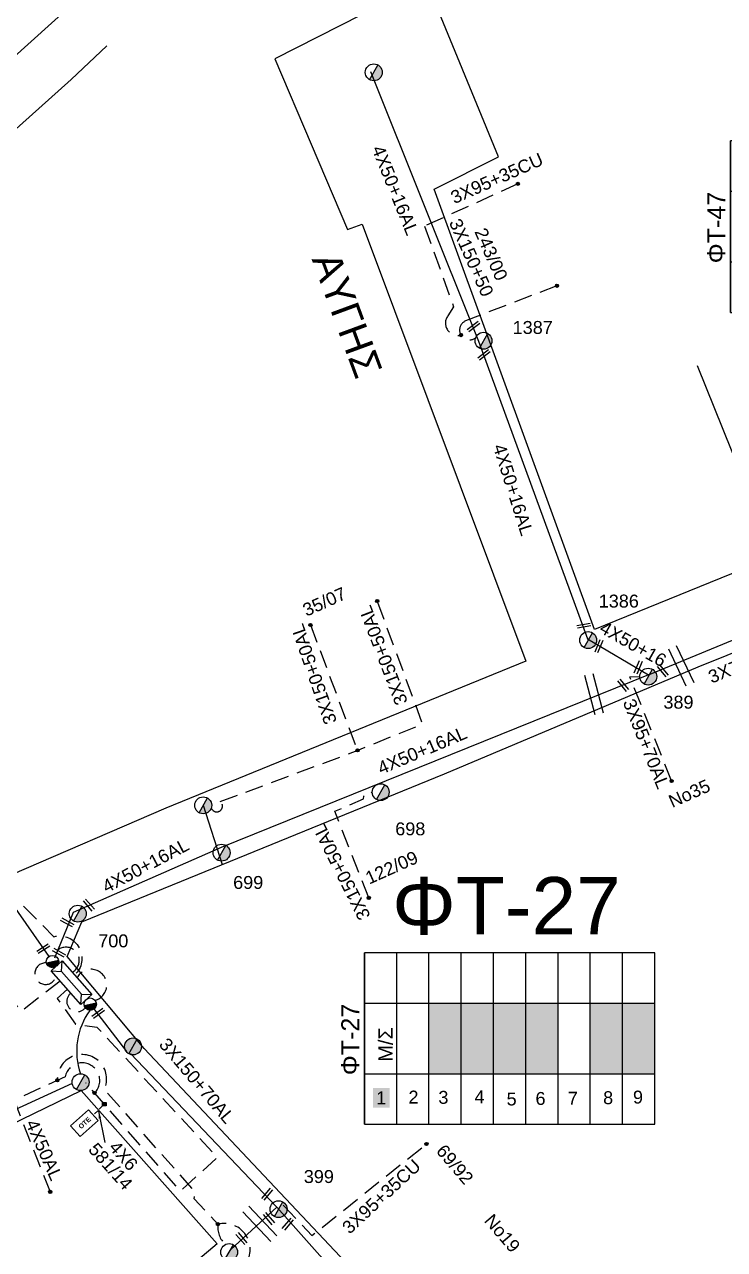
# Model space of a CAD drawing. Header units: millimetres. Extents: x 5010 to 7184, y -101 to 935.
# Drawn here: x 6154.1 to 6251.7, y 24.1 to 194.8 of the extents above; entities that cross this region are included whole.
import ezdxf
from ezdxf.enums import TextEntityAlignment as Align

# ---------------------------------------------------------------- set-up
doc = ezdxf.new("R2010")
doc.units = ezdxf.units.MM
doc.linetypes.add('DASHED', pattern=[19.05, 12.7, -6.35])
for name, color, linetype in [('Pillar OTE', 7, 'Continuous'), ('Ασφαλειοκιβώτια Χ.Τ 9 αναχωρήσεων', 7, 'Continuous'), ('Γέφυρες Εναερίου Δικτύου', 7, 'Continuous'), ('Γυμνά εναέρια ΧΤ και ΦΟΠ (3Φ)   4x50+16AL', 7, 'Continuous'), ('Επιγραφές - Σχήματα', 7, 'Continuous'), ('Καλώδια ΧΤ   3x150+50AL', 7, 'DASHED'), ('Καλώδια ΧΤ   3x150+70AL', 7, 'DASHED'), ('Καλώδια ΧΤ   3x150AL+50CU', 7, 'DASHED'), ('Καλώδια ΧΤ   3x95+35CU', 7, 'DASHED'), ('Καλώδια ΧΤ   4x50AL', 7, 'DASHED'), ('Μηχανική τομή', 7, 'Continuous'), ('Στύλος Ξύλινος', 7, 'Continuous'), ('Στύλος Ξύλινος @ 1', 7, 'Continuous'), ('Στύλος ΦΜ', 7, 'Continuous'), ('Στύλος ΦΜ @ 1', 7, 'Continuous'), ('Συνδέσεις', 7, 'Continuous'), ('Συνεστραμμένα ΧΤ   3x70+54.6+25AL', 7, 'SYN_LINE'), ('Τομή', 7, 'Continuous'), ('Υποσταθμός εναέριος 2 στύλων', 7, 'Continuous'), ('Υποσταθμός πόλεως', 7, 'Continuous'), ('Υπόβαθρο ΔΕΗ', 7, 'Continuous'), ('Υπόγεια καλώδια Παροχών ΧΤ   4x6', 7, 'DASHED')]:
    doc.layers.add(name, color=color, linetype=linetype)
doc.styles.get("Standard").update_dxf_attribs({"font": 'arial.ttf'})
doc.linetypes.add('SYN_LINE', pattern='A,0.5,-0.0001,["/\\/\\/\\/",Standard,S=0.1,R=0,X=0,Y=-0.05],-0.25', length=0.7501)
doc.dimstyles.new('ISO-25', dxfattribs={"dimtxt": 2.5, "dimasz": 2.5, "dimexe": 1.25, "dimexo": 0.625, "dimtad": 1, "dimtxsty": 'Standard', "dimcen": 2.5, "dimaunit": 2, "dimazin": 0, "dimtfac": 1, "dimtmove": 0, "dimatfit": 3, "dimfxl": 1, "dimarcsym": 0})

# ---------------------------------------------------------------- blocks, each defined once
blk = doc.blocks.new('ΑΣΦΑΛΕΙΟΚΙΒΩΤΙΟ ΥΠΟΣΤΑΘΜΟΥ 9 ΑΝΑΧΩΡΗΣΕΩΝ')
at = {"layer": 'Ασφαλειοκιβώτια Χ.Τ 9 αναχωρήσεων', "ltscale": 40}
for p, q in [((-23.8, 40.36), (24.02, 40.36)), ((-9.72, 40.36), (-9.72, -40.64)), ((9.94, 40.36), (9.94, -40.64)), ((-23.8, 31.36), (24.02, 31.36)), ((-23.8, 22.36), (24.02, 22.36)), ((-23.8, 13.36), (24.02, 13.36)), ((-23.8, 4.36), (24.02, 4.36)), ((-23.8, -4.64), (24.02, -4.64)), ((-23.8, -13.64), (24.02, -13.64)), ((-23.8, -22.64), (24.02, -22.64)), ((-23.8, -31.64), (24.02, -31.64))]:
    blk.add_line(p, q, dxfattribs=at)
at = {"layer": 'Ασφαλειοκιβώτια Χ.Τ 9 αναχωρήσεων'}
blk.add_lwpolyline([(-23.8, -40.64), (24.02, -40.64), (24.02, 40.36), (-23.8, 40.36)], close=True, dxfattribs=at)
for s, p in [('1', (-18.22, 37.06)), ('2', (-18.02, 28.07)), ('3', (-18.09, 19.73)), ('4', (-17.94, 9.66)), ('5', (-18.55, 0.71)), ('6', (-18.4, -7.35)), ('7', (-18.34, -16.37)), ('8', (-18.19, -26.2)), ('9', (-18.02, -34.53))]:
    blk.add_text(s, height=3.6, rotation=270, dxfattribs=at).set_placement(p)
at = {"layer": 'Ασφαλειοκιβώτια Χ.Τ 9 αναχωρήσεων', "ltscale": 40}
for tag, height, p in [('ΟΝΟΜΑ', 5, (-0.16, 44.31)), ('ΚΕΙΜΕΝΟ 1', 2, (17.06, 35.59)), ('ΚΕΙΜΕΝΟ 2', 2, (17.06, 26.88)), ('ΚΕΙΜΕΝΟ 3', 2, (17.06, 17.69)), ('ΚΕΙΜΕΝΟ 4', 2, (17.06, 8.71)), ('ΚΕΙΜΕΝΟ 5', 2, (17.06, -0.13)), ('ΚΕΙΜΕΝΟ 6', 2, (17.06, -9.05)), ('ΚΕΙΜΕΝΟ 7', 2, (17.06, -18.13)), ('ΚΕΙΜΕΝΟ 8', 2, (17.06, -26.85)), ('ΚΕΙΜΕΝΟ 9', 2, (17.06, -35.99)), ('ΣΧ', 2, (-0.1, -42.64))]:
    blk.add_attdef(tag, text='', height=height, dxfattribs=at).set_placement(p, align=Align.MIDDLE_CENTER)
blk = doc.blocks.new('ΥΠΟΣΤΑΘΜΟΣ ΕΝΑΕΡΙΟΣ ΕΠΙ 2 ΣΤΥΛΩΝ')
at = {"layer": 'Υποσταθμός εναέριος 2 στύλων', "linetype": 'Continuous'}
for points in [[(-11.97, -2.11, 0.574793), (-8.45, -0.07, 0.268822), (-9.64, 1.98)], [(9.68, -2.15, 0.574793), (13.19, -0.1, 0.268822), (12.01, 1.95)]]:
    blk.add_hatch(color=256, dxfattribs=at).paths.add_polyline_path(points)
for p, q in [((-11.97, -2.11), (-9.64, 1.98)), ((9.68, -2.15), (12.01, 1.95))]:
    blk.add_line(p, q, dxfattribs=at)
for centre in [(-10.81, -0.07), (10.84, -0.1)]:
    blk.add_circle(centre, 2.36, dxfattribs=at)
at = {"layer": 'Υποσταθμός πόλεως', "linetype": 'Continuous', "ltscale": 40}
blk.add_lwpolyline([(-8.57, 2.82), (8.57, 2.82), (8.57, -2.82), (-8.57, -2.82)], close=True, dxfattribs=at)
for points in [[(-5.75, 0), (-8.57, 2.82)], [(-8.57, -2.82), (-5.75, 0)], [(-5.75, 0), (5.75, 0)], [(5.75, 0), (8.57, 2.82)], [(8.57, -2.82), (5.75, 0)]]:
    blk.add_lwpolyline(points, dxfattribs=at)
at = {"layer": 'Υποσταθμός εναέριος 2 στύλων', "ltscale": 40, "flags": 1}
for tag, p in [('ΜΕΤΑΣΧΗΜΑΤΙΣΜΟΣ', (14.09, 2.51)), ('ΙΣΧΥΣ', (14.07, -0.28)), ('ΑΡΙΘΜΟΣ', (14.19, -3))]:
    blk.add_attdef(tag, p, '', height=1.8, dxfattribs=at)
blk = doc.blocks.new('ΥΠΑΡΧΩΝ ΤΣΙΜΕΝΤΕΝΙΟΣ ΣΤΥΛΟΣ')
at = {"layer": 'Στύλος ΦΜ'}
blk.add_hatch(color=256, dxfattribs=at).paths.add_polyline_path([(-1.29, -2.28, 0.574793), (2.62, 0, 0.268822), (1.3, 2.27)])
blk.add_line((-1.29, -2.28), (1.3, 2.27), dxfattribs=at)
blk.add_circle((0, 0), 2.62, dxfattribs=at)
at = {"layer": 'Στύλος ΦΜ', "flags": 4}
for tag, p in [('ΑΡΙΘΜΟΣ', (-4.68, 8.05)), ('ΤΥΠΟΣ', (-4.91, 3.03))]:
    blk.add_attdef(tag, p, '', height=4, dxfattribs=at)
blk = doc.blocks.new('ΤΟΜΗ')
at = {"layer": 'Τομή', "ltscale": 40}
for p, q in [((-5.68, 0), (5.68, 0)), ((5.68, -2.33), (-5.68, -2.33))]:
    blk.add_line(p, q, dxfattribs=at)
blk = doc.blocks.new('ΥΠΑΡΧΩΝ ΞΥΛΙΝΟΣ ΣΤΥΛΟΣ')
at = {"layer": 'Στύλος Ξύλινος'}
h = blk.add_hatch(color=7, dxfattribs=at)
h.paths.add_polyline_path([(-2.62, 0, 0.270008), (-1.29, -2.28), (1.3, 2.27, 0.576266)])
h.paths.add_polyline_path([(-1.29, -2.28, 0.574793), (2.62, 0, 0.268822), (1.3, 2.27)])
at = {"layer": 'Στύλος Ξύλινος', "color": 7}
blk.add_line((-1.29, -2.28), (1.3, 2.27), dxfattribs=at)
blk.add_circle((0, 0), 2.62, dxfattribs=at)
at = {"layer": 'Στύλος Ξύλινος', "flags": 4}
for tag, p in [('ΑΡΙΘΜΟΣ', (-4.91, 8.6)), ('ΤΥΠΟΣ', (-4.85, 3.39))]:
    blk.add_attdef(tag, p, '', height=4, dxfattribs=at)
blk = doc.blocks.new('ΜΗΧΑΝΙΚΗ ΤΟΜΗ')
at = {"layer": 'Μηχανική τομή', "ltscale": 40}
for p, q in [((-1.89, 0.78), (1.89, 0.78)), ((1.89, 0), (-1.89, 0))]:
    blk.add_line(p, q, dxfattribs=at)
blk = doc.blocks.new('_ΣΥΝΔΕΣΗ')
at = {"layer": 'Συνδέσεις', "linetype": 'SYN_LINE', "ltscale": 40}
blk.add_hatch(color=256, dxfattribs=at).paths.add_polyline_path([(0.5, -0.01, 1), (-0.5, -0.01, 1)])
at = {"layer": 'Συνδέσεις'}
blk.add_circle((0, -0.01), 0.5, dxfattribs=at)
blk = doc.blocks.new('PILLAR ΟΤΕ')
at = {"layer": 'Pillar OTE', "ltscale": 40}
blk.add_lwpolyline([(-3.31, 2.02), (3.39, 2.02), (3.39, -1.99), (-3.31, -1.99)], close=True, dxfattribs=at)
at = {"layer": 'Pillar OTE', "insert": (-1.81, 0.71), "char_height": 1.3575, "width": 109.961, "attachment_point": 1}
blk.add_mtext('{\\fArial|b1|i0|c161|p34;OTE}', dxfattribs=at)
blk = doc.blocks.new('TSONTA XT1')
at = {"ltscale": 40}
h = blk.add_hatch(color=256, dxfattribs=at)
h.dxf.hatch_style = 1
h.paths.add_polyline_path([(595.96, 2487.66), (597.07, 2488.77), (595.96, 2489.87), (594.85, 2488.77)])
blk.add_lwpolyline([(594.85, 2488.77), (595.96, 2489.87), (597.07, 2488.77), (595.96, 2487.66)], close=True, dxfattribs=at)

msp = doc.modelspace()

# ---------------------------------------------------------------- hatches: boundary and pattern name
at = {"layer": 'Ασφαλειοκιβώτια Χ.Τ 9 αναχωρήσεων'}
for color, points in [(151, [(6210.44, 58.42), (6210.44, 48.59), (6214.94, 48.59), (6214.94, 58.42)]), (6, [(6214.94, 58.42), (6214.94, 48.59), (6219.44, 48.59), (6219.44, 58.42)]), (62, [(6219.44, 58.42), (6219.44, 48.59), (6223.94, 48.59), (6223.94, 58.42)]), (173, [(6223.94, 58.42), (6223.94, 48.59), (6228.44, 48.59), (6228.44, 58.42)]), (1, [(6232.94, 58.42), (6232.94, 48.59), (6237.44, 48.59), (6237.44, 58.42)]), (133, [(6237.44, 58.42), (6237.44, 48.59), (6241.94, 48.59), (6241.94, 58.42)]), (27, [(6202.64, 43.89), (6204.95, 43.89), (6204.95, 46.6), (6202.64, 46.6)])]:
    msp.add_hatch(color=color, dxfattribs=at).paths.add_polyline_path(points)

# ---------------------------------------------------------------- linework, layer by layer
at = {"layer": 'Γέφυρες Εναερίου Δικτύου', "color": 2, "linetype": 'DASHED', "ltscale": 0.2, "flags": 128}
msp.add_lwpolyline([(6244.29, 89.39), (6238.45, 103.92), (6239.85, 103.97)], dxfattribs=at)
at = {"layer": 'Γυμνά εναέρια ΧΤ και ΦΟΠ (3Φ)   4x50+16AL', "color": 2, "flags": 128}
msp.add_lwpolyline([(6202.31, 188.24), (6217.38, 150.68), (6232.57, 109.19), (6241.04, 104.17), (6301.2, 129), (6326.45, 150.81)], dxfattribs=at)
at = {"layer": 'Γυμνά εναέρια ΧΤ και ΦΟΠ (3Φ)   4x50+16AL', "color": 173, "flags": 128}
msp.add_lwpolyline([(6241.04, 104.17), (6181.49, 80.1), (6160.86, 71.08), (6158.26, 64.68)], dxfattribs=at)
at = {"layer": 'Γυμνά εναέρια ΧΤ και ΦΟΠ (3Φ)   4x50+16AL', "color": 173, "linetype": 'SYN_LINE', "ltscale": 10, "flags": 128}
msp.add_lwpolyline([(6178.98, 86), (6181.64, 77.76)], dxfattribs=at)
at = {"layer": 'Γυμνά εναέρια ΧΤ και ΦΟΠ (3Φ)   4x50+16AL', "color": 1, "flags": 128}
msp.add_lwpolyline([(6163.15, 57.43, 0.239793), (6161.85, 48.6, 0.126841)], format="xyb", dxfattribs=at)
msp.add_lwpolyline([(6160.71, 47.25), (6078.01, 9.28), (6048.42, -4.36), (6011.98, -22.43)], dxfattribs=at)
at = {"layer": 'Επιγραφές - Σχήματα', "color": 6, "linetype": 'DASHED', "ltscale": 0.2}
msp.add_arc((6159.84, 64.38), 1.85, 297.3322, 158.2745, dxfattribs=at)
at = {"layer": 'Επιγραφές - Σχήματα', "color": 133, "linetype": 'DASHED', "ltscale": 0.2}
msp.add_arc((6156.99, 62.54), 1.5, 85.0674, 345.3831, dxfattribs=at)
at = {"layer": 'Επιγραφές - Σχήματα', "color": 62, "linetype": 'DASHED', "ltscale": 0.2}
msp.add_arc((6163.33, 60.95), 2.2, 284.9154, 152.511, dxfattribs=at)
at = {"layer": 'Επιγραφές - Σχήματα', "color": 1, "linetype": 'DASHED', "ltscale": 0.2}
msp.add_arc((6161.39, 58.68), 1.44, 127.1408, 321.6548, dxfattribs=at)
at = {"layer": 'Επιγραφές - Σχήματα', "color": 151, "linetype": 'DASHED', "ltscale": 0.2}
msp.add_arc((6162.1, 47.66), 2.45, 314.6958, 167.6356, dxfattribs=at)
at = {"layer": 'Καλώδια ΧΤ   3x150+50AL', "color": 173, "linetype": 'DASHED', "ltscale": 0.2, "flags": 128}
for points in [[(6181.36, 86.52), (6200.44, 93.63), (6209.57, 97.33), (6203.24, 114.46)], [(6193.92, 111.13), (6200.49, 93.65)]]:
    msp.add_lwpolyline(points, dxfattribs=at)
at = {"layer": 'Καλώδια ΧΤ   3x150+50AL', "ltscale": 0.2, "flags": 128}
msp.add_lwpolyline([(6202.06, 73.09), (6197.33, 85.18), (6201.33, 86.89), (6201.39, 87.29, -0.579838), (6202.55, 87.72, -2.409288)], format="xyb", dxfattribs=at)
at = {"layer": 'Καλώδια ΧΤ   3x150+50AL', "color": 133, "linetype": 'DASHED', "ltscale": 0.2, "flags": 128}
msp.add_lwpolyline([(6159.02, 61.51), (6153.65, 57.32), (6140.01, 73.25), (6127.81, 64.12)], dxfattribs=at)
at = {"layer": 'Καλώδια ΧΤ   3x150+50AL', "color": 173, "linetype": 'DASHED', "ltscale": 0.2}
msp.add_arc((6180.86, 85.89), 0.803, 198.2935, 51.8241, dxfattribs=at)
at = {"layer": 'Καλώδια ΧΤ   3x150+70AL', "color": 27, "linetype": 'DASHED', "ltscale": 0.2, "flags": 128}
msp.add_lwpolyline([(6095.53, 168.69), (6081.19, 161.91), (6085.39, 152.11), (6083.29, 150.58), (6084.53, 147.9), (6094.01, 138.8, 0.722826), (6095.85, 135.75, -0.332908), (6097, 135.24), (6118.45, 109.56), (6151.2, 72.37), (6152.18, 72.47, -0.161413), (6153.75, 72.13), (6158.15, 67.69, -0.785047), (6161.04, 62.35, -0.726729)], format="xyb", dxfattribs=at)
at = {"layer": 'Καλώδια ΧΤ   3x150+70AL', "color": 151, "linetype": 'DASHED', "ltscale": 0.2, "flags": 128}
msp.add_lwpolyline([(6160.05, 60.36), (6158.62, 59.07), (6161.19, 55.5), (6164.16, 55.1), (6180.95, 36.93), (6175.82, 32.25), (6162.59, 47.32)], dxfattribs=at)
at = {"layer": 'Καλώδια ΧΤ   3x150AL+50CU', "color": 151, "linetype": 'DASHED', "ltscale": 0.2, "flags": 128}
msp.add_lwpolyline([(6235.57, -35.18), (6185.06, 22.33, 0.656596), (6181.02, 27.64), (6177.71, 31.17), (6177.9, 32.05), (6165.2, 46.41, 1.268391), (6158.63, 47.68)], format="xyb", dxfattribs=at)
at = {"layer": 'Καλώδια ΧΤ   3x95+35CU', "color": 2, "ltscale": 0.2}
msp.add_lwpolyline([(6222.84, 172.61), (6209.83, 166.69), (6213.89, 155.47), (6213.1, 154.23, 0.711071), (6214.91, 151.52, 0.130486)], format="xyb", dxfattribs=at)
msp.add_lwpolyline([(6228.3, 158.39), (6215.55, 153.5)], dxfattribs=at)
at = {"layer": 'Καλώδια ΧΤ   3x95+35CU', "color": 62, "linetype": 'DASHED', "ltscale": 0.2, "flags": 128}
msp.add_lwpolyline([(6190.14, 30.26), (6194.11, 26.04), (6210.1, 38.8)], dxfattribs=at)
at = {"layer": 'Καλώδια ΧΤ   3x95+35CU', "color": 2, "ltscale": 0.2}
msp.add_arc((6216.1, 152.23), 1.38, 113.5116, 308.2252, dxfattribs=at)
at = {"layer": 'Καλώδια ΧΤ   4x50AL', "color": 151, "linetype": 'DASHED', "ltscale": 0.2, "flags": 128}
msp.add_lwpolyline([(6159.71, 48.18), (6152.61, 44.89), (6157.64, 32.12)], dxfattribs=at)
at = {"layer": 'Καλώδια ΧΤ   4x50AL', "color": 151, "linetype": 'DASHED', "ltscale": 0.2}
msp.add_arc((6184.41, 27.25), 3.41, 173.417, 226.2507, dxfattribs=at)
at = {"layer": 'Συνεστραμμένα ΧΤ   3x70+54.6+25AL', "color": 62, "linetype": 'SYN_LINE', "ltscale": 10}
msp.add_line((6163.22, 58.29), (6168.26, 51.68), dxfattribs=at)
at = {"layer": 'Συνεστραμμένα ΧΤ   3x70+54.6+25AL', "color": 6, "linetype": 'SYN_LINE', "ltscale": 15, "flags": 128}
msp.add_lwpolyline([(6151, 74.17), (6151.04, 74.13), (6157.44, 64.91)], dxfattribs=at)
at = {"layer": 'Συνεστραμμένα ΧΤ   3x70+54.6+25AL', "color": 62, "linetype": 'SYN_LINE', "ltscale": 20, "flags": 128}
msp.add_lwpolyline([(6251.57, -38.9), (6237.77, -24.49), (6189.26, 30.02), (6168.83, 51.42)], dxfattribs=at)
at = {"layer": 'Συνεστραμμένα ΧΤ   3x70+54.6+25AL', "color": 151, "linetype": 'SYN_LINE', "ltscale": 10, "flags": 128}
msp.add_lwpolyline([(6189.26, 30.02), (6182.81, 24.12)], dxfattribs=at)
at = {"layer": 'Υπόβαθρο ΔΕΗ', "flags": 128}
for points in [[(6160.2, 197.14), (6096.77, 140.01), (6087.02, 151), (6079.38, 168.9), (6062.46, 209.09), (6113.33, 224.38), (6181.26, 244.42), (6237.07, 260.98), (6269.33, 213.4), (6295.78, 175.1), (6312.41, 150.81), (6310.12, 142.59), (6266.28, 123.89), (6254.53, 150.94)], [(6160.2, 197.14), (6096.77, 140.01), (6087.02, 151), (6079.38, 168.9), (6062.46, 209.09), (6113.33, 224.38), (6181.26, 244.42), (6237.07, 260.98), (6269.33, 213.4), (6295.78, 175.1), (6312.41, 150.81), (6310.12, 142.59), (6266.28, 123.89), (6254.53, 150.94)], [(6247.84, 147.31), (6258.59, 120.67), (6233.55, 110.49), (6211.17, 171.85), (6220.15, 176.37), (6210.11, 200.82), (6188.97, 190.02), (6199.07, 166.26), (6201.13, 166.97), (6223.98, 106.1), (6173.75, 85.59), (6152.24, 76.3), (6119.1, 114.73), (6101.59, 134.31), (6160.56, 187.16), (6165.55, 191.83)], [(6247.84, 147.31), (6258.59, 120.67), (6233.55, 110.49), (6211.17, 171.85), (6220.15, 176.37), (6210.11, 200.82), (6188.97, 190.02), (6199.07, 166.26), (6201.13, 166.97), (6223.98, 106.1), (6173.75, 85.59), (6152.24, 76.3), (6119.1, 114.73), (6101.59, 134.31), (6160.56, 187.16), (6165.55, 191.83)], [(6294.29, -83.06), (6240.88, -24.57), (6205.63, 15.11), (6170.72, 52.11), (6160, 64.94), (6162.07, 69.77), (6212.61, 90.4), (6247.99, 105.3), (6301.03, 126.62), (6314.94, 88.98), (6314.18, 57.83), (6312.64, -36.57), (6342.62, -71.62), (6355.15, -82.93)], [(6294.29, -83.06), (6240.88, -24.57), (6205.63, 15.11), (6170.72, 52.11), (6160, 64.94), (6162.07, 69.77), (6212.61, 90.4), (6247.99, 105.3), (6301.03, 126.62), (6314.94, 88.98), (6314.18, 57.83), (6312.64, -36.57), (6342.62, -71.62), (6355.15, -82.93)], [(6029.57, -15), (6102.59, 17.47), (6161.98, 46.27), (6180.91, 24.91), (6158.78, 6.23), (6141.33, -8.19)], [(6029.57, -15), (6102.59, 17.47), (6161.98, 46.27), (6180.91, 24.91), (6158.78, 6.23), (6141.33, -8.19)]]:
    msp.add_lwpolyline(points, dxfattribs=at)
at = {"layer": 'Υπόγεια καλώδια Παροχών ΧΤ   4x6', "color": 151, "linetype": 'DASHED', "ltscale": 0.05}
msp.add_lwpolyline([(6164.94, 44.11), (6163.64, 42.84)], dxfattribs=at)

# ---------------------------------------------------------------- block references
at = {"layer": 'Pillar OTE', "xscale": 0.4999999999999999, "yscale": 0.4999999999999999, "zscale": 0.4999999999999999, "rotation": 41.92227651500833}
msp.add_blockref('PILLAR ΟΤΕ', (6162.4, 41.69), dxfattribs=at)
at = {"layer": 'Ασφαλειοκιβώτια Χ.Τ 9 αναχωρήσεων', "xscale": 0.5, "yscale": 0.5, "zscale": 0.5, "rotation": 90}
for p, values in [((6272.66, 166.59), {'ΟΝΟΜΑ': 'ΦΤ-47'}), ((6221.63, 53.45), {'ΟΝΟΜΑ': 'ΦΤ-27'})]:
    msp.add_blockref('ΑΣΦΑΛΕΙΟΚΙΒΩΤΙΟ ΥΠΟΣΤΑΘΜΟΥ 9 ΑΝΑΧΩΡΗΣΕΩΝ', p, dxfattribs=at).add_auto_attribs(values)
at = {"layer": 'Μηχανική τομή'}
for p, xscale, yscale, zscale, rotation in [((6216.54, 152.87), 0.5000000000003024, 0.5000000000003024, 0.5000000000003024, 217.6304452532624), ((6218.02, 148.92), 0.5000000000003024, 0.5000000000003024, 0.5000000000003024, 217.6304452532624), ((6232.08, 110.85), 0.4999999999999743, 0.4999999999999743, 0.4999999999999743, 9.563355254546185), ((6234.33, 108.1), 0.4999999999999472, 0.4999999999999472, 0.4999999999999472, 67.07994900430033), ((6239.8, 105.16), 0.4999999999999472, 0.4999999999999472, 0.4999999999999472, 67.07994900430033), ((6242.9, 104.62), 0.4999999999998697, 0.4999999999998697, 0.4999999999998697, 309.6763589106136), ((6237.37, 102.6), 0.4999999999998697, 0.4999999999998697, 0.4999999999998697, 309.6763589106136), ((6163.18, 72.23), 0.5000000000001956, 0.5000000000001956, 0.5000000000001956, 130.9498162312883), ((6160.09, 69.85), 0.5000000000001993, 0.5000000000001993, 0.5000000000001993, 151.496778530593), ((6156.57, 66.18), 0.5000000000001207, 0.5000000000001207, 0.5000000000001207, 212.157631367765), ((6158.96, 65.63), 0.5000000000001993, 0.5000000000001993, 0.5000000000001993, 151.496778530593), ((6164.21, 57.17), 0.5000000000002692, 0.5000000000002692, 0.5000000000002692, 215.7002286743642), ((6187.75, 31.94), 0.5000000000003276, 0.5000000000003276, 0.5000000000003276, 229.8689635777353), ((6188.28, 28.53), 0.5000000000001956, 0.5000000000001956, 0.5000000000001956, 130.9498162312883), ((6190.61, 27.76), 0.5000000000003276, 0.5000000000003276, 0.5000000000003276, 229.8689635777353), ((6184.45, 25.75), 0.5000000000001956, 0.5000000000001956, 0.5000000000001956, 130.9498162312883)]:
    msp.add_blockref('ΜΗΧΑΝΙΚΗ ΤΟΜΗ', p, dxfattribs=dict(at, xscale=xscale, yscale=yscale, zscale=zscale, rotation=rotation))
at = {"layer": 'Στύλος Ξύλινος @ 1', "ltscale": 40, "xscale": 0.4499999999998181, "yscale": 0.4499999999998181, "zscale": 0.4499999999998181}
msp.add_blockref('ΥΠΑΡΧΩΝ ΞΥΛΙΝΟΣ ΣΤΥΛΟΣ', (6169.19, 52.4), dxfattribs=at)
at = {"layer": 'Στύλος ΦΜ @ 1', "ltscale": 40, "xscale": 0.4499999999998181, "yscale": 0.4499999999998181, "zscale": 0.4499999999998181}
for p in [(6202.75, 188.14), (6202.75, 188.14), (6178.98, 86), (6161.88, 47.42), (6161.88, 47.42), (6182.59, 23.74), (6182.59, 23.74)]:
    msp.add_blockref('ΥΠΑΡΧΩΝ ΤΣΙΜΕΝΤΕΝΙΟΣ ΣΤΥΛΟΣ', p, dxfattribs=at)
at = {"layer": 'Στύλος ΦΜ @ 1', "ltscale": 40}
ref = msp.add_blockref('ΥΠΑΡΧΩΝ ΤΣΙΜΕΝΤΕΝΙΟΣ ΣΤΥΛΟΣ', (6218.06, 150.74), dxfattribs=dict(at, xscale=0.4499999999998181, yscale=0.4499999999998181, zscale=0.4499999999998181))
ref.add_attrib('ΤΥΠΟΣ', '1387', (6222.12, 151.69), dxfattribs={"layer": 'Στύλος ΦΜ', "height": 1.8, "flags": 4})
ref = msp.add_blockref('ΥΠΑΡΧΩΝ ΤΣΙΜΕΝΤΕΝΙΟΣ ΣΤΥΛΟΣ', (6218.06, 150.74), dxfattribs=dict(at, xscale=0.4499999999998181, yscale=0.4499999999998181, zscale=0.4499999999998181))
ref.add_attrib('ΤΥΠΟΣ', '1387', (6222.12, 151.69), dxfattribs={"layer": 'Στύλος ΦΜ', "height": 1.8, "flags": 4})
ref = msp.add_blockref('ΥΠΑΡΧΩΝ ΤΣΙΜΕΝΤΕΝΙΟΣ ΣΤΥΛΟΣ', (6232.65, 109.03), dxfattribs=dict(at, xscale=0.4499999999998181, yscale=0.4499999999998181, zscale=0.4499999999998181))
ref.add_attrib('ΤΥΠΟΣ', '1386', (6234.12, 113.56), dxfattribs={"layer": 'Στύλος ΦΜ', "height": 1.8, "flags": 4})
ref = msp.add_blockref('ΥΠΑΡΧΩΝ ΤΣΙΜΕΝΤΕΝΙΟΣ ΣΤΥΛΟΣ', (6232.65, 109.03), dxfattribs=dict(at, xscale=0.4499999999998181, yscale=0.4499999999998181, zscale=0.4499999999998181))
ref.add_attrib('ΤΥΠΟΣ', '1386', (6234.12, 113.56), dxfattribs={"layer": 'Στύλος ΦΜ', "height": 1.8, "flags": 4})
ref = msp.add_blockref('ΥΠΑΡΧΩΝ ΤΣΙΜΕΝΤΕΝΙΟΣ ΣΤΥΛΟΣ', (6241.03, 103.93), dxfattribs=dict(at, xscale=0.4499999999998181, yscale=0.4499999999998181, zscale=0.4499999999998181))
ref.add_attrib('ΤΥΠΟΣ', '389', (6243.14, 99.47), dxfattribs={"layer": 'Στύλος ΦΜ', "height": 1.8, "flags": 4})
ref = msp.add_blockref('ΥΠΑΡΧΩΝ ΤΣΙΜΕΝΤΕΝΙΟΣ ΣΤΥΛΟΣ', (6241.03, 103.93), dxfattribs=dict(at, xscale=0.4499999999998181, yscale=0.4499999999998181, zscale=0.4499999999998181))
ref.add_attrib('ΤΥΠΟΣ', '389', (6243.14, 99.47), dxfattribs={"layer": 'Στύλος ΦΜ', "height": 1.8, "flags": 4})
ref = msp.add_blockref('ΥΠΑΡΧΩΝ ΤΣΙΜΕΝΤΕΝΙΟΣ ΣΤΥΛΟΣ', (6203.72, 87.83), dxfattribs=dict(at, xscale=0.4499999999998181, yscale=0.4499999999998181, zscale=0.4499999999998181))
ref.add_attrib('ΤΥΠΟΣ', '698', (6205.75, 81.82), dxfattribs={"layer": 'Στύλος ΦΜ', "height": 1.8, "flags": 4})
ref = msp.add_blockref('ΥΠΑΡΧΩΝ ΤΣΙΜΕΝΤΕΝΙΟΣ ΣΤΥΛΟΣ', (6203.72, 87.83), dxfattribs=dict(at, xscale=0.4499999999998181, yscale=0.4499999999998181, zscale=0.4499999999998181))
ref.add_attrib('ΤΥΠΟΣ', '698', (6205.75, 81.82), dxfattribs={"layer": 'Στύλος ΦΜ', "height": 1.8, "flags": 4})
ref = msp.add_blockref('ΥΠΑΡΧΩΝ ΤΣΙΜΕΝΤΕΝΙΟΣ ΣΤΥΛΟΣ', (6181.54, 79.4), dxfattribs=dict(at, xscale=0.4499999999998181, yscale=0.4499999999998181, zscale=0.4499999999998181))
ref.add_attrib('ΤΥΠΟΣ', '699', (6183.15, 74.35), dxfattribs={"layer": 'Στύλος ΦΜ', "height": 1.8, "flags": 4})
ref = msp.add_blockref('ΥΠΑΡΧΩΝ ΤΣΙΜΕΝΤΕΝΙΟΣ ΣΤΥΛΟΣ', (6181.54, 79.4), dxfattribs=dict(at, xscale=0.4499999999998181, yscale=0.4499999999998181, zscale=0.4499999999998181))
ref.add_attrib('ΤΥΠΟΣ', '699', (6183.15, 74.35), dxfattribs={"layer": 'Στύλος ΦΜ', "height": 1.8, "flags": 4})
ref = msp.add_blockref('ΥΠΑΡΧΩΝ ΤΣΙΜΕΝΤΕΝΙΟΣ ΣΤΥΛΟΣ', (6161.48, 70.9), dxfattribs=dict(at, xscale=0.4499999999998181, yscale=0.4499999999998181, zscale=0.4499999999998181))
ref.add_attrib('ΤΥΠΟΣ', '700', (6164.34, 66.21), dxfattribs={"layer": 'Στύλος ΦΜ', "height": 1.8, "flags": 4})
ref = msp.add_blockref('ΥΠΑΡΧΩΝ ΤΣΙΜΕΝΤΕΝΙΟΣ ΣΤΥΛΟΣ', (6161.48, 70.9), dxfattribs=dict(at, xscale=0.4499999999998181, yscale=0.4499999999998181, zscale=0.4499999999998181))
ref.add_attrib('ΤΥΠΟΣ', '700', (6164.34, 66.21), dxfattribs={"layer": 'Στύλος ΦΜ', "height": 1.8, "flags": 4})
ref = msp.add_blockref('ΥΠΑΡΧΩΝ ΤΣΙΜΕΝΤΕΝΙΟΣ ΣΤΥΛΟΣ', (6189.48, 29.72), dxfattribs=dict(at, xscale=0.4499999999998181, yscale=0.4499999999998181, zscale=0.4499999999998181))
ref.add_attrib('ΤΥΠΟΣ', '399', (6193, 33.37), dxfattribs={"layer": 'Στύλος ΦΜ', "height": 1.8, "flags": 4})
ref = msp.add_blockref('ΥΠΑΡΧΩΝ ΤΣΙΜΕΝΤΕΝΙΟΣ ΣΤΥΛΟΣ', (6189.48, 29.72), dxfattribs=dict(at, xscale=0.4499999999998181, yscale=0.4499999999998181, zscale=0.4499999999998181))
ref.add_attrib('ΤΥΠΟΣ', '399', (6193, 33.37), dxfattribs={"layer": 'Στύλος ΦΜ', "height": 1.8, "flags": 4})
at = {"layer": 'Συνδέσεις', "xscale": 0.4500000000000455, "yscale": 0.4500000000000455, "zscale": 0.4500000000000455}
for p in [(6222.84, 172.61), (6228.3, 158.4), (6214.92, 151.53), (6203.24, 114.47), (6193.92, 111.13), (6200.49, 93.66), (6244.29, 89.4), (6202.06, 73.1), (6158.64, 47.69), (6163.82, 45.92), (6210.1, 38.81), (6157.64, 32.13), (6181.02, 27.64)]:
    msp.add_blockref('_ΣΥΝΔΕΣΗ', p, dxfattribs=at)
at = {"layer": 'Συνδέσεις', "xscale": 0.3075184835441075, "yscale": 0.3075184835441075, "zscale": 0.3075184835441075, "rotation": 314.9999999999908}
msp.add_blockref('TSONTA XT1', (5494.42, -367.24), dxfattribs=at)
at = {"layer": 'Τομή'}
for p, xscale, yscale, zscale, rotation in [((6246.15, 105.69), 0.499999999999952, 0.499999999999952, 0.499999999999952, 295.3652048258319), ((6246.15, 105.69), 0.499999999999952, 0.499999999999952, 0.499999999999952, 295.3652048258319), ((6234.03, 101.63), 0.5000000000000008, 0.5000000000000008, 0.5000000000000008, 284.688358951186), ((6234.03, 101.63), 0.5000000000000008, 0.5000000000000008, 0.5000000000000008, 284.688358951186), ((6187.29, 28.08), 0.4999999999999992, 0.4999999999999992, 0.4999999999999992, 313.5035037077353), ((6187.29, 28.08), 0.4999999999999992, 0.4999999999999992, 0.4999999999999992, 313.5035037077353)]:
    msp.add_blockref('ΤΟΜΗ', p, dxfattribs=dict(at, xscale=xscale, yscale=yscale, zscale=zscale, rotation=rotation))
at = {"layer": 'Υποσταθμός εναέριος 2 στύλων', "lineweight": 30, "xscale": 0.3661696245092294, "yscale": 0.3661696245092294, "zscale": 0.3661696245092294, "rotation": 311.6479919480516}
msp.add_blockref('ΥΠΟΣΤΑΘΜΟΣ ΕΝΑΕΡΙΟΣ ΕΠΙ 2 ΣΤΥΛΩΝ', (6160.61, 61.28), dxfattribs=at)

# ---------------------------------------------------------------- texts
at = {"layer": 'Γέφυρες Εναερίου Δικτύου', "linetype": 'DASHED', "ltscale": 0.2}
msp.add_text('3X95+70AL', height=1.8, rotation=291.8203, dxfattribs=at).set_placement((6240.74, 94.58), align=Align.MIDDLE)
at = {"layer": 'Γυμνά εναέρια ΧΤ και ΦΟΠ (3Φ)   4x50+16AL'}
for s, rotation, p in [('4X50+16AL', 291.9795, (6205.75, 171.71)), ('4X50+16AL', 287.5412, (6222.2, 129.98)), ('4X50+16', 330.4448, (6238.92, 108.48)), ('4X50+16AL', 23.0586, (6209.5, 93.66)), ('4X50+16AL', 27.8371, (6170.93, 77.61))]:
    msp.add_text(s, height=1.8, rotation=rotation, dxfattribs=at).set_placement(p, align=Align.MIDDLE)
at = {"layer": 'Επιγραφές - Σχήματα', "linetype": 'DASHED', "ltscale": 0.2, "attachment_point": 1}
for s, insert, char_height, width, rotation in [('243/00', (6218.4, 166.68), 1.8, 10.8079, 293.8195), ('ΑΥΓΗΣ', (6197.83, 163.5), 4, 48.5909, 290.1985), ('35/07', (6192.63, 113.91), 1.8, 10.8079, 24.1379), ('Νο35', (6243.64, 87.25), 1.8, 10.8079, 24.1379), ('122/09', (6201.37, 76.58), 1.8, 10.8079, 24.1379), ('69/92', (6212.71, 38.94), 1.8, 10.8079, 310.4722), ('Νο19', (6219.42, 29.24), 1.8, 10.8079, 310.4722)]:
    msp.add_mtext(s, dxfattribs=dict(at, insert=insert, char_height=char_height, width=width, rotation=rotation))
at = {"layer": 'Επιγραφές - Σχήματα', "linetype": 'DASHED', "ltscale": 0.2, "insert": (6205.29, 76), "char_height": 8, "width": 24.9768, "attachment_point": 1}
msp.add_mtext('ΦΤ-27', dxfattribs=at)
at = {"layer": 'Επιγραφές - Σχήματα', "linetype": 'Continuous', "ltscale": 0.2, "insert": (6203.39, 50.26), "char_height": 2, "width": 3.2517, "attachment_point": 1, "rotation": 90}
msp.add_mtext('Μ/Σ', dxfattribs=at)
at = {"layer": 'Καλώδια ΧΤ   3x150+50AL', "ltscale": 0.2}
for s, rotation, p in [('3X150+50', 293.9407, (6216.37, 162.33)), ('3X150+50AL', 110.974, (6204.07, 106.9)), ('3X150+50AL', 109.1103, (6194.4, 104.27))]:
    msp.add_text(s, height=1.8, rotation=rotation, dxfattribs=at).set_placement(p, align=Align.MIDDLE)
at = {"layer": 'Καλώδια ΧΤ   3x150+50AL', "linetype": 'DASHED', "ltscale": 0.2}
msp.add_text('3X150+50AL', height=1.8, rotation=116.5869, dxfattribs=at).set_placement((6198.27, 76.71), align=Align.MIDDLE)
at = {"layer": 'Καλώδια ΧΤ   3x150+70AL', "ltscale": 0.2}
msp.add_text('3X150+70AL', height=1.8, rotation=310.2061, dxfattribs=at).set_placement((6178.1, 47.62), align=Align.MIDDLE)
at = {"layer": 'Καλώδια ΧΤ   3x95+35CU', "ltscale": 0.2}
for rotation, p in [(23.9422, (6219.92, 173.38)), (42.8517, (6203.82, 31.49))]:
    msp.add_text('3X95+35CU', height=1.8, rotation=rotation, dxfattribs=at).set_placement(p, align=Align.MIDDLE)
at = {"layer": 'Καλώδια ΧΤ   4x50AL', "ltscale": 0.2}
for s, rotation, p in [('4X50AL', 293.7021, (6156.8, 37.98)), ('581/14', 311.5917, (6166.09, 35.71)), ('4Χ6', 311.5917, (6167.86, 37.18))]:
    msp.add_text(s, height=1.8, rotation=rotation, dxfattribs=at).set_placement(p, align=Align.MIDDLE)
at = {"layer": 'Συνεστραμμένα ΧΤ   3x70+54.6+25AL', "ltscale": 20}
msp.add_text('3X70+54.6+25AL', height=1.8, rotation=21.6366, dxfattribs=at).set_placement((6258.61, 107.4), align=Align.MIDDLE)

# ---------------------------------------------------------------- leaders
at = {"layer": 'Επιγραφές - Σχήματα', "ltscale": 40}
msp.add_leader([(6164.38, 43.36), (6165.26, 39)], dimstyle='ISO-25', override={"dimasz": 1, "dimtad": 0}, dxfattribs=at)

doc.saveas('drawing.dxf')
